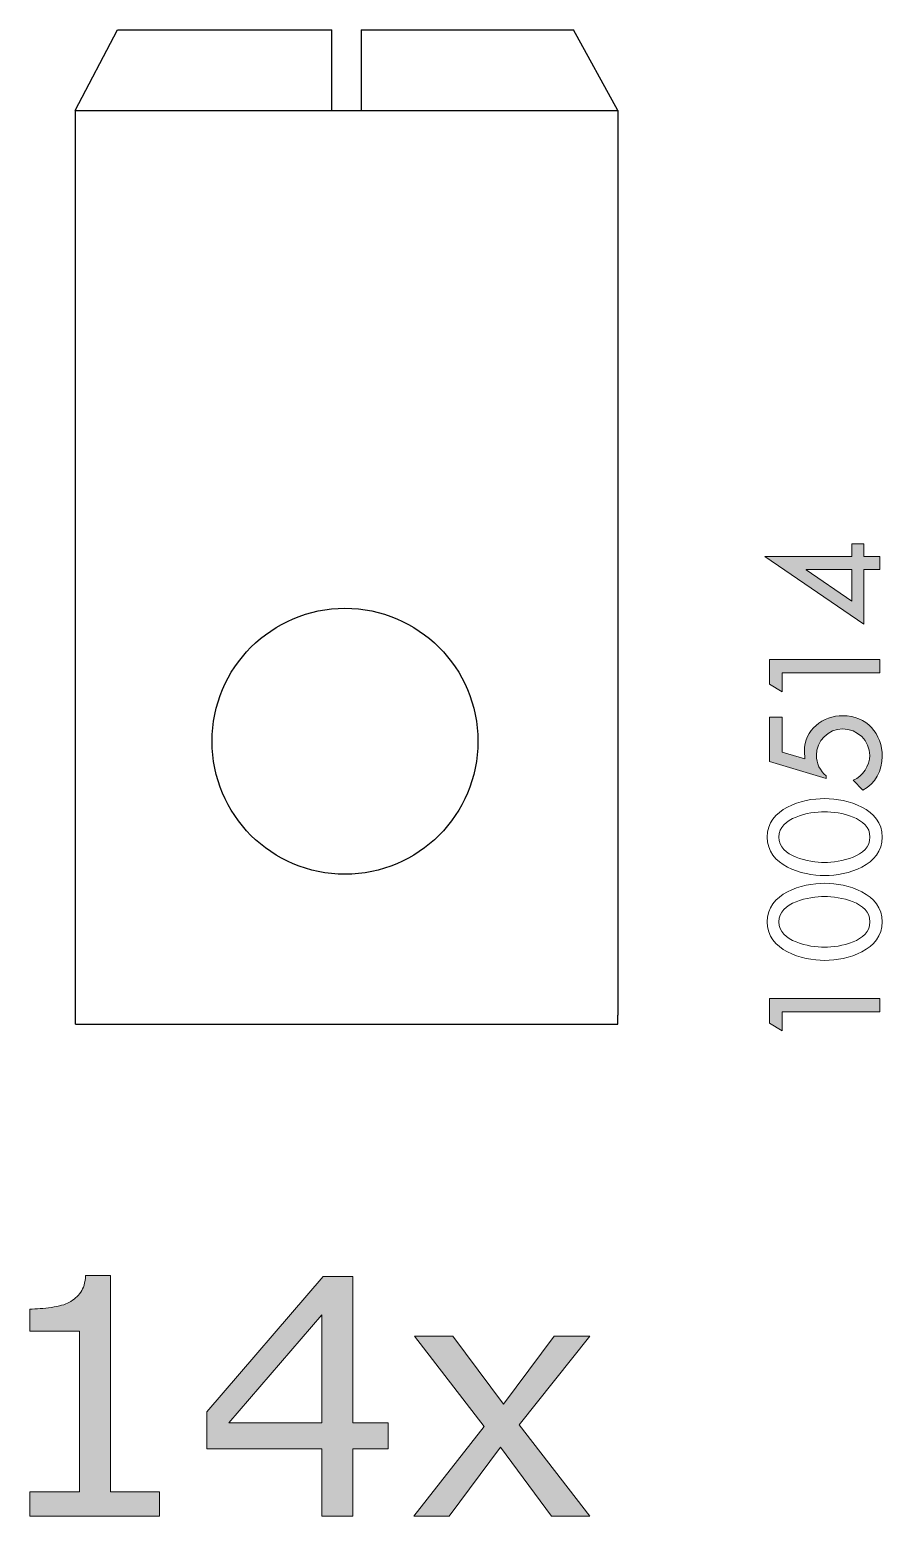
# Model space of a CAD drawing. Header units: centimetres. Extents: x -263 to 1048, y -279 to 536.
# Drawn here: x 446.29 to 462.71, y 378.99 to 407.6 of the extents above; entities that cross this region are included whole.
import ezdxf

# ---------------------------------------------------------------- set-up
doc = ezdxf.new("R2010")
doc.units = ezdxf.units.CM
doc.header["$MEASUREMENT"] = 0
doc.layers.add('Chiodi', color=1, linetype='Continuous')
doc.layers.add('Livello 1', color=7, linetype='Continuous')

msp = doc.modelspace()

# ---------------------------------------------------------------- hatches: boundary and pattern name
at = {"layer": 'Livello 1', "true_color": 0xffffff}
h = msp.add_hatch(color=7, dxfattribs=at)
h.dxf.hatch_style = 2
h.paths.add_polyline_path([(462.119, 397.71), (462.35, 397.71), (462.35, 397.467), (462.661, 397.467), (462.661, 397.213), (462.35, 397.213), (462.35, 396.164), (460.443, 397.467), (462.119, 397.467)])
h.paths.add_polyline_path([(461.242, 397.213), (461.242, 397.207), (462.119, 396.609), (462.119, 397.213)])
h = msp.add_hatch(color=7, dxfattribs=at)
h.dxf.hatch_style = 2
h.paths.add_polyline_path([(460.776, 394.86), (460.533, 395.006), (460.533, 395.483), (462.66, 395.483), (462.66, 395.229), (460.776, 395.229)])
h = msp.add_hatch(color=7, dxfattribs=at)
h.dxf.hatch_style = 2
edge = h.paths.add_edge_path()
edge.add_spline(control_points=[(460.776, 393.702), (460.776, 393.702), (461.213, 393.57), (461.213, 393.57), (461.213, 393.57), (461.205, 393.719), (461.205, 393.719), (461.205, 394.131), (461.558, 394.402), (461.95, 394.402), (462.398, 394.402), (462.706, 394.052), (462.706, 393.615), (462.706, 393.353), (462.567, 393.091), (462.333, 392.966), (462.333, 392.966), (462.147, 393.164), (462.147, 393.164), (462.328, 393.228), (462.463, 393.446), (462.463, 393.635), (462.463, 393.922), (462.226, 394.148), (461.941, 394.148), (461.668, 394.148), (461.436, 393.914), (461.436, 393.64), (461.436, 393.491), (461.507, 393.336), (461.625, 393.243), (461.625, 393.243), (461.625, 393.192), (461.625, 393.192), (461.625, 393.192), (460.533, 393.519), (460.533, 393.519), (460.533, 393.519), (460.533, 394.371), (460.533, 394.371), (460.533, 394.371), (460.776, 394.371), (460.776, 394.371), (460.776, 394.371), (460.776, 393.702), (460.776, 393.702)], knot_values=[0, 0, 0, 0, 1, 1, 1, 2, 2, 2, 3, 3, 3, 4, 4, 4, 5, 5, 5, 6, 6, 6, 7, 7, 7, 8, 8, 8, 9, 9, 9, 10, 10, 10, 11, 11, 11, 12, 12, 12, 13, 13, 13, 14, 14, 14, 15, 15, 15, 15], degree=3, periodic=0)
h = msp.add_hatch(color=7, dxfattribs=at)
h.dxf.hatch_style = 2
h.paths.add_polyline_path([(460.776, 388.335), (460.533, 388.481), (460.533, 388.958), (462.66, 388.958), (462.66, 388.704), (460.776, 388.704)])
h = msp.add_hatch(color=7, dxfattribs=at)
h.dxf.hatch_style = 2
edge = h.paths.add_edge_path()
edge.add_spline(control_points=[(448.787, 378.993), (448.787, 378.993), (446.287, 378.993), (446.287, 378.993), (446.287, 378.993), (446.287, 379.465), (446.287, 379.465), (446.287, 379.465), (447.249, 379.465), (447.249, 379.465), (447.249, 379.465), (447.249, 382.559), (447.249, 382.559), (447.249, 382.559), (446.287, 382.559), (446.287, 382.559), (446.287, 382.559), (446.287, 382.981), (446.287, 382.981), (446.418, 382.981), (446.557, 382.992), (446.706, 383.014), (446.855, 383.035), (446.968, 383.067), (447.044, 383.108), (447.139, 383.16), (447.214, 383.225), (447.269, 383.305), (447.324, 383.384), (447.355, 383.491), (447.363, 383.626), (447.363, 383.626), (447.844, 383.626), (447.844, 383.626), (447.844, 383.626), (447.844, 379.465), (447.844, 379.465), (447.844, 379.465), (448.787, 379.465), (448.787, 379.465), (448.787, 379.465), (448.787, 378.993), (448.787, 378.993)], knot_values=[0, 0, 0, 0, 1, 1, 1, 2, 2, 2, 3, 3, 3, 4, 4, 4, 5, 5, 5, 6, 6, 6, 7, 7, 7, 8, 8, 8, 9, 9, 9, 10, 10, 10, 11, 11, 11, 12, 12, 12, 13, 13, 13, 14, 14, 14, 14], degree=3, periodic=0)
h = msp.add_hatch(color=7, dxfattribs=at)
h.dxf.hatch_style = 2
h.paths.add_polyline_path([(453.192, 380.293), (452.507, 380.293), (452.507, 378.993), (451.912, 378.993), (451.912, 380.293), (449.701, 380.293), (449.701, 381.006), (451.937, 383.611), (452.507, 383.611), (452.507, 380.789), (453.192, 380.789)])
h.paths.add_polyline_path([(451.912, 380.789), (451.912, 382.873), (450.123, 380.789)])
h = msp.add_hatch(color=7, dxfattribs=at)
h.dxf.hatch_style = 2
h.paths.add_polyline_path([(457.071, 378.993), (456.336, 378.993), (455.354, 380.324), (454.364, 378.993), (453.685, 378.993), (455.037, 380.721), (453.698, 382.457), (454.433, 382.457), (455.409, 381.149), (456.389, 382.457), (457.071, 382.457), (455.71, 380.751)])

# ---------------------------------------------------------------- linework, layer by layer
at = {"layer": 'Chiodi'}
for p, q in [((447.164, 406.047), (447.977, 407.604)), ((447.977, 407.604), (452.106, 407.604)), ((452.106, 406.047), (452.106, 407.604)), ((452.669, 407.604), (452.669, 406.047)), ((452.669, 407.604), (456.76, 407.604)), ((457.611, 406.047), (456.76, 407.604)), ((447.164, 406.047), (457.611, 406.047)), ((447.168, 388.464), (447.168, 406.055)), ((457.611, 406.047), (457.611, 388.64)), ((457.611, 388.464), (457.611, 388.64)), ((447.168, 388.464), (457.611, 388.464))]:
    msp.add_line(p, q, dxfattribs=at)
msp.add_circle((452.359, 393.909), 2.56, dxfattribs=at)
at = {"layer": 'Livello 1', "lineweight": 0}
for p, q in [((462.119, 397.71), (462.35, 397.71)), ((462.119, 397.467), (462.119, 397.71)), ((462.35, 397.71), (462.35, 397.467)), ((462.35, 396.164), (460.443, 397.467)), ((460.443, 397.467), (462.119, 397.467)), ((462.35, 397.467), (462.661, 397.467)), ((462.661, 397.467), (462.661, 397.213)), ((461.242, 397.213), (461.242, 397.207)), ((462.119, 397.213), (461.242, 397.213)), ((461.242, 397.207), (462.119, 396.609)), ((462.119, 396.609), (462.119, 397.213)), ((462.661, 397.213), (462.35, 397.213)), ((462.35, 397.213), (462.35, 396.164)), ((460.533, 395.006), (460.533, 395.483)), ((460.533, 395.483), (462.66, 395.483)), ((462.66, 395.483), (462.66, 395.229)), ((462.66, 395.229), (460.776, 395.229)), ((460.776, 395.229), (460.776, 394.86)), ((460.776, 394.86), (460.533, 395.006)), ((460.533, 388.481), (460.533, 388.958)), ((460.533, 388.958), (462.66, 388.958)), ((462.66, 388.958), (462.66, 388.704)), ((462.66, 388.704), (460.776, 388.704)), ((460.776, 388.704), (460.776, 388.335)), ((460.776, 388.335), (460.533, 388.481)), ((449.701, 381.006), (451.937, 383.611)), ((451.937, 383.611), (452.507, 383.611)), ((452.507, 383.611), (452.507, 380.789)), ((451.912, 382.873), (450.123, 380.789)), ((451.912, 380.789), (451.912, 382.873)), ((455.037, 380.721), (453.698, 382.457)), ((453.698, 382.457), (454.433, 382.457)), ((454.433, 382.457), (455.409, 381.149)), ((455.409, 381.149), (456.389, 382.457)), ((457.071, 382.457), (455.71, 380.751)), ((456.389, 382.457), (457.071, 382.457)), ((449.701, 380.293), (449.701, 381.006)), ((450.123, 380.789), (451.912, 380.789)), ((452.507, 380.789), (453.192, 380.789)), ((453.192, 380.789), (453.192, 380.293)), ((453.685, 378.993), (455.037, 380.721)), ((455.71, 380.751), (457.071, 378.993)), ((451.912, 380.293), (449.701, 380.293)), ((451.912, 378.993), (451.912, 380.293)), ((453.192, 380.293), (452.507, 380.293)), ((452.507, 380.293), (452.507, 378.993)), ((455.354, 380.324), (454.364, 378.993)), ((456.336, 378.993), (455.354, 380.324)), ((452.507, 378.993), (451.912, 378.993)), ((454.364, 378.993), (453.685, 378.993)), ((457.071, 378.993), (456.336, 378.993))]:
    msp.add_line(p, q, dxfattribs=at)
for points in [[(460.533, 393.519), (460.533, 393.519), (460.533, 394.371), (460.533, 394.371)], [(460.533, 394.371), (460.533, 394.371), (460.776, 394.371), (460.776, 394.371)], [(460.776, 394.371), (460.776, 394.371), (460.776, 393.702), (460.776, 393.702)], [(460.776, 393.702), (460.776, 393.702), (461.213, 393.57), (461.213, 393.57)], [(461.213, 393.57), (461.213, 393.57), (461.205, 393.719), (461.205, 393.719)], [(461.625, 393.192), (461.625, 393.192), (460.533, 393.519), (460.533, 393.519)], [(461.625, 393.243), (461.625, 393.243), (461.625, 393.192), (461.625, 393.192)], [(462.333, 392.966), (462.333, 392.966), (462.147, 393.164), (462.147, 393.164)], [(447.269, 383.305), (447.324, 383.384), (447.355, 383.491), (447.363, 383.626)], [(447.363, 383.626), (447.363, 383.626), (447.844, 383.626), (447.844, 383.626)], [(447.844, 383.626), (447.844, 383.626), (447.844, 379.465), (447.844, 379.465)], [(446.706, 383.014), (446.855, 383.035), (446.968, 383.067), (447.044, 383.108)], [(447.044, 383.108), (447.139, 383.16), (447.214, 383.225), (447.269, 383.305)], [(446.287, 382.981), (446.418, 382.981), (446.557, 382.992), (446.706, 383.014)], [(446.287, 382.559), (446.287, 382.559), (446.287, 382.981), (446.287, 382.981)], [(447.249, 382.559), (447.249, 382.559), (446.287, 382.559), (446.287, 382.559)], [(447.249, 379.465), (447.249, 379.465), (447.249, 382.559), (447.249, 382.559)], [(446.287, 378.993), (446.287, 378.993), (446.287, 379.465), (446.287, 379.465)], [(446.287, 379.465), (446.287, 379.465), (447.249, 379.465), (447.249, 379.465)], [(447.844, 379.465), (447.844, 379.465), (448.787, 379.465), (448.787, 379.465)], [(448.787, 379.465), (448.787, 379.465), (448.787, 378.993), (448.787, 378.993)], [(448.787, 378.993), (448.787, 378.993), (446.287, 378.993), (446.287, 378.993)]]:
    msp.add_open_spline(points, degree=3, dxfattribs=at)
for points, knots in [([(461.205, 393.719), (461.205, 394.131), (461.558, 394.402), (461.95, 394.402), (462.398, 394.402), (462.706, 394.052), (462.706, 393.615), (462.706, 393.353), (462.567, 393.091), (462.333, 392.966)], [2, 2, 2, 2, 3, 3, 3, 4, 4, 4, 5, 5, 5, 5]), ([(462.147, 393.164), (462.328, 393.228), (462.463, 393.446), (462.463, 393.635), (462.463, 393.922), (462.226, 394.148), (461.941, 394.148), (461.668, 394.148), (461.436, 393.914), (461.436, 393.64), (461.436, 393.491), (461.507, 393.336), (461.625, 393.243)], [6, 6, 6, 6, 7, 7, 7, 8, 8, 8, 9, 9, 9, 10, 10, 10, 10]), ([(461.597, 391.324), (461.16, 391.324), (460.488, 391.515), (460.488, 392.065), (460.488, 392.615), (461.16, 392.807), (461.597, 392.807), (462.032, 392.807), (462.706, 392.613), (462.706, 392.065), (462.706, 391.518), (462.032, 391.324), (461.597, 391.324)], [0, 0, 0, 0, 1, 1, 1, 2, 2, 2, 3, 3, 3, 4, 4, 4, 4]), ([(461.594, 391.577), (461.888, 391.577), (462.469, 391.685), (462.469, 392.065), (462.469, 392.446), (461.888, 392.553), (461.594, 392.553), (461.301, 392.553), (460.714, 392.446), (460.714, 392.065), (460.714, 391.685), (461.301, 391.577), (461.594, 391.577)], [0, 0, 0, 0, 1, 1, 1, 2, 2, 2, 3, 3, 3, 4, 4, 4, 4]), ([(461.597, 389.692), (461.16, 389.692), (460.488, 389.884), (460.488, 390.434), (460.488, 390.984), (461.16, 391.176), (461.597, 391.176), (462.032, 391.176), (462.706, 390.981), (462.706, 390.434), (462.706, 389.887), (462.032, 389.692), (461.597, 389.692)], [0, 0, 0, 0, 1, 1, 1, 2, 2, 2, 3, 3, 3, 4, 4, 4, 4]), ([(461.594, 389.946), (461.888, 389.946), (462.469, 390.053), (462.469, 390.434), (462.469, 390.815), (461.888, 390.922), (461.594, 390.922), (461.301, 390.922), (460.714, 390.815), (460.714, 390.434), (460.714, 390.053), (461.301, 389.946), (461.594, 389.946)], [0, 0, 0, 0, 1, 1, 1, 2, 2, 2, 3, 3, 3, 4, 4, 4, 4])]:
    msp.add_open_spline(points, degree=3, knots=knots, dxfattribs=at)

doc.saveas('drawing.dxf')
